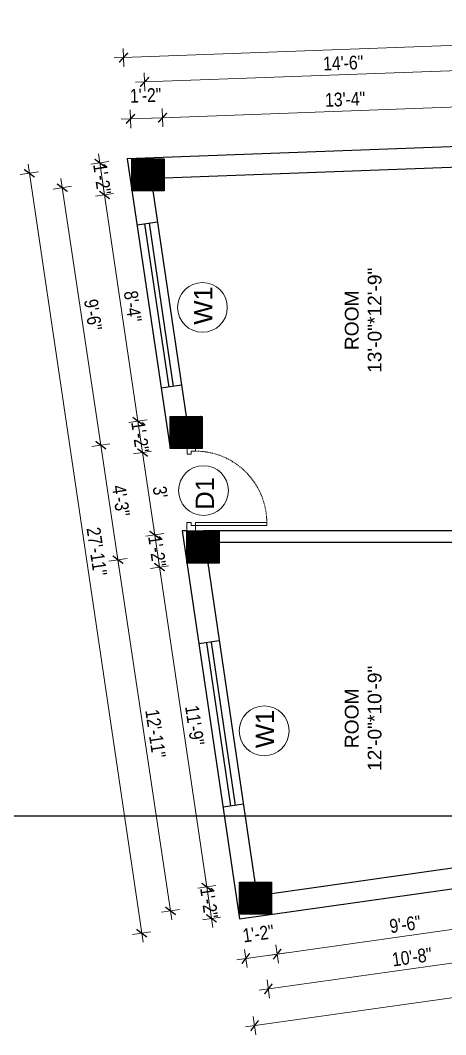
# Model space of a CAD drawing. Header units: inches. Extents: x -5142662 to -4941318, y -3361958 to -3160563.
# Drawn here: x -5004659.1 to -5004473.5, y -3262588.6 to -3262145.8 of the extents above; entities that cross this region are included whole.
import ezdxf

# ---------------------------------------------------------------- set-up
doc = ezdxf.new("R2010")
doc.units = ezdxf.units.IN
doc.header["$LTSCALE"] = 2
doc.header["$MEASUREMENT"] = 0
doc.header["$PDMODE"] = 34
doc.linetypes.add('HIDDEN', pattern=[0.375, 0.25, -0.125])
doc.layers.get('0').update_dxf_attribs({"linetype": 'CONTINUOUS'})
doc.layers.get('DEFPOINTS').update_dxf_attribs({"color": 141, "linetype": 'CONTINUOUS'})
doc.layers.add('A-Hatch', color=7, linetype='CONTINUOUS')
for name, color, linetype, lineweight in [('Annotate-Lite.w', 177, 'CONTINUOUS', 9), ('DIM 1-100', 4, 'CONTINUOUS', 13), ('Door-Window.w', 4, 'CONTINUOUS', 15), ('TEXT', 181, 'CONTINUOUS', 25)]:
    doc.layers.add(name, color=color, linetype=linetype, lineweight=lineweight)
doc.styles.add('arial.', font='arial.ttf')
doc.styles.add('gaurav', font='arial.ttf')
doc.styles.get("Standard").update_dxf_attribs({"font": 'ARIALN.TTF'})
doc.dimstyles.new('1 by 96', dxfattribs={"dimtxt": 6, "dimasz": 4, "dimexe": 4, "dimexo": 4, "dimgap": 2, "dimtad": 1, "dimdec": 0, "dimzin": 0, "dimdsep": 46, "dimlunit": 4, "dimtxsty": 'Standard', "dimblk": 'ARCHTICK', "dimcen": 0, "dimdle": 4, "dimadec": 0, "dimazin": 0, "dimtfac": 1, "dimtdec": 0, "dimtix": 1, "dimtofl": 0, "dimtmove": 1, "dimatfit": 3, "dimldrblk": 'ARCHTICK', "dimfxl": 4, "dimfxlon": 1, "dimtolj": 1, "dimtzin": 0, "dimlwd": -1, "dimlwe": -1, "dimarcsym": 0})

# ---------------------------------------------------------------- blocks, each defined once
blk = doc.blocks.new('3-0')
at = {"ltscale": 3}
for p, q in [((11063.05, 10097.68), (11065.97, 10099.9)), ((11065.25, 10097.81), (11066.71, 10098.92)), ((11065.97, 10099.9), (11066.71, 10098.92)), ((11063.05, 10097.68), (11064.53, 10095.73)), ((11065.99, 10096.84), (11064.53, 10095.73)), ((11065.99, 10096.84), (11065.25, 10097.81)), ((11085.5, 10074.13), (11110.32, 10092.96)), ((11086.24, 10073.15), (11111.05, 10091.97)), ((11111.05, 10091.97), (11110.32, 10092.96)), ((11084.04, 10073.02), (11082.57, 10071.91)), ((11084.04, 10073.02), (11084.78, 10072.04)), ((11084.78, 10072.04), (11086.24, 10073.15)), ((11086.24, 10073.15), (11085.5, 10074.13)), ((11087.72, 10071.2), (11086.24, 10073.15)), ((11082.57, 10071.91), (11084.79, 10068.98)), ((11084.79, 10068.98), (11087.72, 10071.2))]:
    blk.add_line(p, q, dxfattribs=at)
at = {"layer": 'Door-Window.w', "color": 9, "linetype": 'HIDDEN', "lineweight": 18}
blk.add_arc((11085.5, 10074.13), 31.16, 37.1906, 127.1465, dxfattribs=at)
blk = doc.blocks.new('_ArchTick')
at = {"color": 0, "linetype": 'ByBlock', "const_width": 0.15}
blk.add_lwpolyline([(-0.5, -0.5), (0.5, 0.5)], dxfattribs=at)
blk = doc.blocks.new('*D1339')
at = {"layer": 'DEFPOINTS', "color": 0, "ltscale": 0.5, "transparency": 16777216}
for p in [(-5004436.73, -3262518.16), (-5004549.47, -3262536.02), (-5004547.02, -3262553.41)]:
    blk.add_point(p, dxfattribs=at)
at = {"layer": 'DIM 1-100', "color": 0, "ltscale": 0.5, "transparency": 16777216}
for p, q in [((-5004434.56, -3262533.53), (-5004433.45, -3262541.45)), ((-5004430.05, -3262536.93), (-5004550.98, -3262553.97)), ((-5004547.58, -3262549.45), (-5004546.46, -3262557.37))]:
    blk.add_line(p, q, dxfattribs=at)
at = {"layer": 'DIM 1-100', "color": 0, "ltscale": 0.5, "transparency": 16777216, "xscale": 4, "yscale": 4, "zscale": 4}
for p, rotation in [((-5004434.01, -3262537.49), 8.018945568134042), ((-5004547.02, -3262553.41), 188.0189455681341)]:
    blk.add_blockref('_ArchTick', p, dxfattribs=dict(at, rotation=rotation))
at = {"layer": 'DIM 1-100', "color": 0, "ltscale": 0.5, "transparency": 16777216, "insert": (-5004491.22, -3262540.44), "char_height": 6, "attachment_point": 5, "rotation": 8.0189}
blk.add_mtext('\\A1;9\'-6"', dxfattribs=at)
blk = doc.blocks.new('*D1340')
at = {"layer": 'DEFPOINTS', "color": 0, "ltscale": 0.5, "transparency": 16777216}
for p in [(-5004563.47, -3262536.02), (-5004549.47, -3262536.02), (-5004560.75, -3262555.35)]:
    blk.add_point(p, dxfattribs=at)
at = {"layer": 'DIM 1-100', "color": 0, "ltscale": 0.5, "transparency": 16777216}
for p, q in [((-5004543.06, -3262552.86), (-5004564.71, -3262555.91)), ((-5004561.31, -3262551.39), (-5004560.19, -3262559.31)), ((-5004547.58, -3262549.45), (-5004546.46, -3262557.37))]:
    blk.add_line(p, q, dxfattribs=at)
at = {"layer": 'DIM 1-100', "color": 0, "ltscale": 0.5, "transparency": 16777216, "xscale": 4, "yscale": 4, "zscale": 4}
for p, rotation in [((-5004560.75, -3262555.35), 188.0189455681341), ((-5004547.02, -3262553.41), 8.018945568134042)]:
    blk.add_blockref('_ArchTick', p, dxfattribs=dict(at, rotation=rotation))
at = {"layer": 'DIM 1-100', "color": 0, "ltscale": 0.5, "transparency": 16777216, "insert": (-5004555.28, -3262544.45), "char_height": 6, "attachment_point": 5, "rotation": 8.0189}
blk.add_mtext('\\A1;1\'-2"', dxfattribs=at)
blk = doc.blocks.new('*D1345')
at = {"layer": 'DEFPOINTS', "color": 0, "ltscale": 0.5, "transparency": 16777216}
for p in [(-5004429.73, -3262511.16), (-5004556.47, -3262529.02), (-5004550.89, -3262568.64)]:
    blk.add_point(p, dxfattribs=at)
at = {"layer": 'DIM 1-100', "color": 0, "ltscale": 0.5, "transparency": 16777216}
for p, q in [((-5004424.71, -3262546.83), (-5004423.59, -3262554.75)), ((-5004420.19, -3262550.23), (-5004554.85, -3262569.2)), ((-5004551.45, -3262564.68), (-5004550.33, -3262572.6))]:
    blk.add_line(p, q, dxfattribs=at)
at = {"layer": 'DIM 1-100', "color": 0, "ltscale": 0.5, "transparency": 16777216, "xscale": 4, "yscale": 4, "zscale": 4}
for p, rotation in [((-5004424.15, -3262550.79), 8.018945568134042), ((-5004550.89, -3262568.64), 188.0189455681341)]:
    blk.add_blockref('_ArchTick', p, dxfattribs=dict(at, rotation=rotation))
at = {"layer": 'DIM 1-100', "color": 0, "ltscale": 0.5, "transparency": 16777216, "insert": (-5004488.23, -3262554.7), "char_height": 6, "attachment_point": 5, "rotation": 8.0189}
blk.add_mtext('\\A1;10\'-8"', dxfattribs=at)
blk = doc.blocks.new('*D1346')
at = {"layer": 'DEFPOINTS', "color": 0, "ltscale": 0.5, "transparency": 16777216}
for p in [(-5004279.23, -3262497.94), (-5004563.47, -3262537.99), (-5004272.65, -3262544.62)]:
    blk.add_point(p, dxfattribs=at)
at = {"layer": 'DIM 1-100', "color": 0, "ltscale": 0.5, "transparency": 16777216}
for p, q in [((-5004560.86, -3262585.22), (-5004268.69, -3262544.06)), ((-5004273.21, -3262540.66), (-5004272.1, -3262548.58)), ((-5004557.46, -3262580.7), (-5004556.34, -3262588.62))]:
    blk.add_line(p, q, dxfattribs=at)
at = {"layer": 'DIM 1-100', "color": 0, "ltscale": 0.5, "transparency": 16777216, "xscale": 4, "yscale": 4, "zscale": 4}
for p, rotation in [((-5004272.65, -3262544.62), 8.018945518877228), ((-5004556.9, -3262584.66), 188.0189455188773)]:
    blk.add_blockref('_ArchTick', p, dxfattribs=dict(at, rotation=rotation))
at = {"layer": 'DIM 1-100', "color": 0, "ltscale": 0.5, "transparency": 16777216, "insert": (-5004415.48, -3262559.62), "char_height": 6, "attachment_point": 5, "rotation": 8.0189}
blk.add_mtext('\\A1;23\'-11"', dxfattribs=at)
blk = doc.blocks.new('*D1353')
at = {"layer": 'DEFPOINTS', "color": 0, "ltscale": 0.5, "transparency": 16777216}
for p in [(-5004597.07, -3262188.31), (-5004436.73, -3262199.78), (-5004596.41, -3262206.27)]:
    blk.add_point(p, dxfattribs=at)
at = {"layer": 'DIM 1-100', "color": 0, "ltscale": 0.5, "transparency": 16777216}
for p, q in [((-5004437.22, -3262186.41), (-5004437.52, -3262178.41)), ((-5004433.37, -3262182.26), (-5004601.07, -3262188.45)), ((-5004596.93, -3262192.3), (-5004597.22, -3262184.31))]:
    blk.add_line(p, q, dxfattribs=at)
at = {"layer": 'DIM 1-100', "color": 0, "ltscale": 0.5, "transparency": 16777216, "xscale": 4, "yscale": 4, "zscale": 4}
for p, rotation in [((-5004437.37, -3262182.41), 2.114353603636792), ((-5004597.07, -3262188.31), 182.1143536036369)]:
    blk.add_blockref('_ArchTick', p, dxfattribs=dict(at, rotation=rotation))
at = {"layer": 'DIM 1-100', "color": 0, "ltscale": 0.5, "transparency": 16777216, "insert": (-5004517.41, -3262180.3), "char_height": 6, "attachment_point": 5, "rotation": 2.1144}
blk.add_mtext('\\A1;13\'-4"', dxfattribs=at)
blk = doc.blocks.new('*D1354')
at = {"layer": 'DEFPOINTS', "color": 0, "ltscale": 0.5, "transparency": 16777216}
for p in [(-5004611.06, -3262188.82), (-5004610.41, -3262206.27), (-5004596.41, -3262206.27)]:
    blk.add_point(p, dxfattribs=at)
at = {"layer": 'DIM 1-100', "color": 0, "ltscale": 0.5, "transparency": 16777216}
for p, q in [((-5004610.91, -3262192.82), (-5004611.2, -3262184.83)), ((-5004596.93, -3262192.3), (-5004597.22, -3262184.31)), ((-5004593.08, -3262188.16), (-5004615.05, -3262188.97))]:
    blk.add_line(p, q, dxfattribs=at)
at = {"layer": 'DIM 1-100', "color": 0, "ltscale": 0.5, "transparency": 16777216, "xscale": 4, "yscale": 4, "zscale": 4}
for p, rotation in [((-5004597.07, -3262188.31), 2.114353603636792), ((-5004611.06, -3262188.82), 182.1143536036369)]:
    blk.add_blockref('_ArchTick', p, dxfattribs=dict(at, rotation=rotation))
at = {"layer": 'DIM 1-100', "color": 0, "ltscale": 0.5, "transparency": 16777216, "insert": (-5004604.44, -3262178.55), "char_height": 6, "attachment_point": 5, "rotation": 2.1144}
blk.add_mtext('\\A1;1\'-2"', dxfattribs=at)
blk = doc.blocks.new('*D1356')
at = {"layer": 'DEFPOINTS', "color": 0, "ltscale": 0.5, "transparency": 16777216}
for p in [(-5004604.91, -3262172.72), (-5004429.73, -3262206.78), (-5004603.41, -3262213.27)]:
    blk.add_point(p, dxfattribs=at)
at = {"layer": 'DIM 1-100', "color": 0, "ltscale": 0.5, "transparency": 16777216}
for p, q in [((-5004431.08, -3262170.31), (-5004431.37, -3262162.31)), ((-5004427.23, -3262166.16), (-5004608.91, -3262172.87)), ((-5004604.76, -3262176.72), (-5004605.06, -3262168.73))]:
    blk.add_line(p, q, dxfattribs=at)
at = {"layer": 'DIM 1-100', "color": 0, "ltscale": 0.5, "transparency": 16777216, "xscale": 4, "yscale": 4, "zscale": 4}
for p, rotation in [((-5004431.22, -3262166.31), 2.114353603636792), ((-5004604.91, -3262172.72), 182.1143536036369)]:
    blk.add_blockref('_ArchTick', p, dxfattribs=dict(at, rotation=rotation))
at = {"layer": 'DIM 1-100', "color": 0, "ltscale": 0.5, "transparency": 16777216, "insert": (-5004518.25, -3262164.46), "char_height": 6, "attachment_point": 5, "rotation": 2.1144}
blk.add_mtext('\\A1;14\'-6"', dxfattribs=at)
blk = doc.blocks.new('*D1357')
at = {"layer": 'DEFPOINTS', "color": 0, "ltscale": 0.5, "transparency": 16777216}
for p in [(-5004614.11, -3262162.09), (-5004279.23, -3262193.96), (-5004612.48, -3262206.27)]:
    blk.add_point(p, dxfattribs=at)
at = {"layer": 'DIM 1-100', "color": 0, "ltscale": 0.5, "transparency": 16777216}
for p, q in [((-5004280.71, -3262153.79), (-5004281.01, -3262145.79)), ((-5004276.86, -3262149.64), (-5004618.11, -3262162.24)), ((-5004613.96, -3262166.09), (-5004614.26, -3262158.1))]:
    blk.add_line(p, q, dxfattribs=at)
at = {"layer": 'DIM 1-100', "color": 0, "ltscale": 0.5, "transparency": 16777216, "xscale": 4, "yscale": 4, "zscale": 4}
for p, rotation in [((-5004280.86, -3262149.79), 2.114353619887632), ((-5004614.11, -3262162.09), 182.1143536198877)]:
    blk.add_blockref('_ArchTick', p, dxfattribs=dict(at, rotation=rotation))
at = {"layer": 'DIM 1-100', "color": 0, "ltscale": 0.5, "transparency": 16777216, "insert": (-5004447.67, -3262150.88), "char_height": 6, "attachment_point": 5, "rotation": 2.1144}
blk.add_mtext('\\A1;27\'-9"', dxfattribs=at)
blk = doc.blocks.new('*D1358')
at = {"layer": 'DEFPOINTS', "color": 0, "ltscale": 0.5, "transparency": 16777216}
for p in [(-5004598.39, -3262384.48), (-5004586.41, -3262382.71), (-5004563.47, -3262522.02)]:
    blk.add_point(p, dxfattribs=at)
at = {"layer": 'DIM 1-100', "color": 0, "ltscale": 0.5, "transparency": 16777216}
for p, q in [((-5004577.17, -3262528.08), (-5004598.97, -3262380.52)), ((-5004594.43, -3262383.89), (-5004602.34, -3262385.06)), ((-5004573.8, -3262523.54), (-5004581.71, -3262524.71))]:
    blk.add_line(p, q, dxfattribs=at)
at = {"layer": 'DIM 1-100', "color": 0, "ltscale": 0.5, "transparency": 16777216, "xscale": 4, "yscale": 4, "zscale": 4}
for p, rotation in [((-5004598.39, -3262384.48), 98.40388067969525), ((-5004577.76, -3262524.13), 278.4038806796952)]:
    blk.add_blockref('_ArchTick', p, dxfattribs=dict(at, rotation=rotation))
at = {"layer": 'DIM 1-100', "color": 0, "ltscale": 0.5, "transparency": 16777216, "insert": (-5004583.06, -3262453.56), "char_height": 6, "attachment_point": 5, "rotation": 278.4039}
blk.add_mtext('\\A1;11\'-9"', dxfattribs=at)
blk = doc.blocks.new('*D1359')
at = {"layer": 'DEFPOINTS', "color": 0, "ltscale": 0.5, "transparency": 16777216}
for p in [(-5004600.45, -3262370.48), (-5004588.48, -3262368.71), (-5004586.41, -3262382.71)]:
    blk.add_point(p, dxfattribs=at)
at = {"layer": 'DIM 1-100', "color": 0, "ltscale": 0.5, "transparency": 16777216}
for p, q in [((-5004597.8, -3262388.43), (-5004601.04, -3262366.52)), ((-5004596.5, -3262369.89), (-5004604.41, -3262371.06)), ((-5004594.43, -3262383.89), (-5004602.34, -3262385.06))]:
    blk.add_line(p, q, dxfattribs=at)
at = {"layer": 'DIM 1-100', "color": 0, "ltscale": 0.5, "transparency": 16777216, "xscale": 4, "yscale": 4, "zscale": 4}
for p, rotation in [((-5004600.45, -3262370.48), 98.40388067969525), ((-5004598.39, -3262384.48), 278.4038806796952)]:
    blk.add_blockref('_ArchTick', p, dxfattribs=dict(at, rotation=rotation))
at = {"layer": 'DIM 1-100', "color": 0, "ltscale": 0.5, "transparency": 16777216, "insert": (-5004599.42, -3262377.48), "char_height": 6, "attachment_point": 5, "rotation": 278.4039}
blk.add_mtext('\\A1;1\'-2"', dxfattribs=at)
blk = doc.blocks.new('*D1360')
at = {"layer": 'DEFPOINTS', "color": 0, "ltscale": 0.5, "transparency": 16777216}
for p in [(-5004605.77, -3262334.48), (-5004593.8, -3262332.71), (-5004588.48, -3262368.71)]:
    blk.add_point(p, dxfattribs=at)
at = {"layer": 'DIM 1-100', "color": 0, "ltscale": 0.5, "transparency": 16777216}
for p, q in [((-5004599.87, -3262374.43), (-5004606.36, -3262330.52)), ((-5004601.82, -3262333.89), (-5004609.73, -3262335.06)), ((-5004596.5, -3262369.89), (-5004604.41, -3262371.06))]:
    blk.add_line(p, q, dxfattribs=at)
at = {"layer": 'DIM 1-100', "color": 0, "ltscale": 0.5, "transparency": 16777216, "xscale": 4, "yscale": 4, "zscale": 4}
for p, rotation in [((-5004605.77, -3262334.48), 98.40388067969525), ((-5004600.45, -3262370.48), 278.4038806796952)]:
    blk.add_blockref('_ArchTick', p, dxfattribs=dict(at, rotation=rotation))
at = {"layer": 'DIM 1-100', "color": 0, "ltscale": 0.5, "transparency": 16777216, "insert": (-5004598.1, -3262351.74), "char_height": 6, "attachment_point": 5, "rotation": 278.4039}
blk.add_mtext("\\A1;3'", dxfattribs=at)
blk = doc.blocks.new('*D1361')
at = {"layer": 'DEFPOINTS', "color": 0, "ltscale": 0.5, "transparency": 16777216}
for p in [(-5004593.8, -3262318.71), (-5004607.8, -3262320.78), (-5004593.8, -3262332.71)]:
    blk.add_point(p, dxfattribs=at)
at = {"layer": 'DIM 1-100', "color": 0, "ltscale": 0.5, "transparency": 16777216}
for p, q in [((-5004605.19, -3262338.43), (-5004608.38, -3262316.82)), ((-5004603.84, -3262320.19), (-5004611.75, -3262321.36)), ((-5004601.82, -3262333.89), (-5004609.73, -3262335.06))]:
    blk.add_line(p, q, dxfattribs=at)
at = {"layer": 'DIM 1-100', "color": 0, "ltscale": 0.5, "transparency": 16777216, "xscale": 4, "yscale": 4, "zscale": 4}
for p, rotation in [((-5004607.8, -3262320.78), 98.40388067969525), ((-5004605.77, -3262334.48), 278.4038806796952)]:
    blk.add_blockref('_ArchTick', p, dxfattribs=dict(at, rotation=rotation))
at = {"layer": 'DIM 1-100', "color": 0, "ltscale": 0.5, "transparency": 16777216, "insert": (-5004606.79, -3262327.63), "char_height": 6, "attachment_point": 5, "rotation": 278.4039}
blk.add_mtext('\\A1;1\'-2"', dxfattribs=at)
blk = doc.blocks.new('*D1362')
at = {"layer": 'DEFPOINTS', "color": 0, "ltscale": 0.5, "transparency": 16777216}
for p in [(-5004610.41, -3262220.27), (-5004622.38, -3262222.04), (-5004593.8, -3262318.71)]:
    blk.add_point(p, dxfattribs=at)
at = {"layer": 'DIM 1-100', "color": 0, "ltscale": 0.5, "transparency": 16777216}
for p, q in [((-5004618.43, -3262221.45), (-5004626.34, -3262222.62)), ((-5004607.21, -3262324.73), (-5004622.97, -3262218.08)), ((-5004603.84, -3262320.19), (-5004611.75, -3262321.36))]:
    blk.add_line(p, q, dxfattribs=at)
at = {"layer": 'DIM 1-100', "color": 0, "ltscale": 0.5, "transparency": 16777216, "xscale": 4, "yscale": 4, "zscale": 4}
for p, rotation in [((-5004622.38, -3262222.04), 98.40388067969525), ((-5004607.8, -3262320.78), 278.4038806796952)]:
    blk.add_blockref('_ArchTick', p, dxfattribs=dict(at, rotation=rotation))
at = {"layer": 'DIM 1-100', "color": 0, "ltscale": 0.5, "transparency": 16777216, "insert": (-5004610.08, -3262270.67), "char_height": 6, "attachment_point": 5, "rotation": 278.4039}
blk.add_mtext('\\A1;8\'-4"', dxfattribs=at)
blk = doc.blocks.new('*D1363')
at = {"layer": 'DEFPOINTS', "color": 0, "ltscale": 0.5, "transparency": 16777216}
for p in [(-5004624.45, -3262208.04), (-5004612.48, -3262206.27), (-5004610.41, -3262220.27)]:
    blk.add_point(p, dxfattribs=at)
at = {"layer": 'DIM 1-100', "color": 0, "ltscale": 0.5, "transparency": 16777216}
for p, q in [((-5004620.5, -3262207.45), (-5004628.41, -3262208.62)), ((-5004621.8, -3262225.99), (-5004625.04, -3262204.08)), ((-5004618.43, -3262221.45), (-5004626.34, -3262222.62))]:
    blk.add_line(p, q, dxfattribs=at)
at = {"layer": 'DIM 1-100', "color": 0, "ltscale": 0.5, "transparency": 16777216, "xscale": 4, "yscale": 4, "zscale": 4}
for p, rotation in [((-5004624.45, -3262208.04), 98.40388067969525), ((-5004622.38, -3262222.04), 278.4038806796952)]:
    blk.add_blockref('_ArchTick', p, dxfattribs=dict(at, rotation=rotation))
at = {"layer": 'DIM 1-100', "color": 0, "ltscale": 0.5, "transparency": 16777216, "insert": (-5004623.42, -3262215.04), "char_height": 6, "attachment_point": 5, "rotation": 278.4039}
blk.add_mtext('\\A1;1\'-2"', dxfattribs=at)
blk = doc.blocks.new('*D1364')
at = {"layer": 'DEFPOINTS', "color": 0, "ltscale": 0.5, "transparency": 16777216}
for p in [(-5004563.47, -3262522.02), (-5004575.73, -3262537.83), (-5004563.47, -3262536.02)]:
    blk.add_point(p, dxfattribs=at)
at = {"layer": 'DIM 1-100', "color": 0, "ltscale": 0.5, "transparency": 16777216}
for p, q in [((-5004578.34, -3262520.17), (-5004575.15, -3262541.78)), ((-5004573.8, -3262523.54), (-5004581.71, -3262524.71)), ((-5004571.77, -3262537.24), (-5004579.69, -3262538.41))]:
    blk.add_line(p, q, dxfattribs=at)
at = {"layer": 'DIM 1-100', "color": 0, "ltscale": 0.5, "transparency": 16777216, "xscale": 4, "yscale": 4, "zscale": 4}
for p, rotation in [((-5004577.76, -3262524.13), 98.40388067969525), ((-5004575.73, -3262537.83), 278.4038806796952)]:
    blk.add_blockref('_ArchTick', p, dxfattribs=dict(at, rotation=rotation))
at = {"layer": 'DIM 1-100', "color": 0, "ltscale": 0.5, "transparency": 16777216, "insert": (-5004576.74, -3262530.98), "char_height": 6, "attachment_point": 5, "rotation": 278.4039}
blk.add_mtext('\\A1;1\'-2"', dxfattribs=at)
blk = doc.blocks.new('*D1365')
at = {"layer": 'DEFPOINTS', "color": 0, "ltscale": 0.5, "transparency": 16777216}
for p in [(-5004579.41, -3262375.71), (-5004556.47, -3262529.02), (-5004593.58, -3262534.57)]:
    blk.add_point(p, dxfattribs=at)
at = {"layer": 'DIM 1-100', "color": 0, "ltscale": 0.5, "transparency": 16777216}
for p, q in [((-5004612.56, -3262380.67), (-5004620.47, -3262381.85)), ((-5004617.11, -3262377.31), (-5004592.99, -3262538.52)), ((-5004589.62, -3262533.98), (-5004597.53, -3262535.16))]:
    blk.add_line(p, q, dxfattribs=at)
at = {"layer": 'DIM 1-100', "color": 0, "ltscale": 0.5, "transparency": 16777216, "xscale": 4, "yscale": 4, "zscale": 4}
for p, rotation in [((-5004616.52, -3262381.26), 98.51042308616208), ((-5004593.58, -3262534.57), 278.5104230861621)]:
    blk.add_blockref('_ArchTick', p, dxfattribs=dict(at, rotation=rotation))
at = {"layer": 'DIM 1-100', "color": 0, "ltscale": 0.5, "transparency": 16777216, "insert": (-5004600.09, -3262457.17), "char_height": 6, "attachment_point": 5, "rotation": 278.5104}
blk.add_mtext('\\A1;12\'-11"', dxfattribs=at)
blk = doc.blocks.new('*D1366')
at = {"layer": 'DEFPOINTS', "color": 0, "ltscale": 0.5, "transparency": 16777216}
for p in [(-5004586.8, -3262325.71), (-5004624, -3262331.28), (-5004579.41, -3262375.71)]:
    blk.add_point(p, dxfattribs=at)
at = {"layer": 'DIM 1-100', "color": 0, "ltscale": 0.5, "transparency": 16777216}
for p, q in [((-5004615.93, -3262385.22), (-5004624.59, -3262327.32)), ((-5004620.04, -3262330.68), (-5004627.95, -3262331.87)), ((-5004612.56, -3262380.67), (-5004620.47, -3262381.85))]:
    blk.add_line(p, q, dxfattribs=at)
at = {"layer": 'DIM 1-100', "color": 0, "ltscale": 0.5, "transparency": 16777216, "xscale": 4, "yscale": 4, "zscale": 4}
for p, rotation in [((-5004624, -3262331.28), 98.51042310384872), ((-5004616.52, -3262381.26), 278.5104231038487)]:
    blk.add_blockref('_ArchTick', p, dxfattribs=dict(at, rotation=rotation))
at = {"layer": 'DIM 1-100', "color": 0, "ltscale": 0.5, "transparency": 16777216, "insert": (-5004615.25, -3262355.52), "char_height": 6, "attachment_point": 5, "rotation": 278.5104}
blk.add_mtext('\\A1;4\'-3"', dxfattribs=at)
blk = doc.blocks.new('*D1367')
at = {"layer": 'DEFPOINTS', "color": 0, "ltscale": 0.5, "transparency": 16777216}
for p in [(-5004603.41, -3262213.27), (-5004640.82, -3262218.87), (-5004586.8, -3262325.71)]:
    blk.add_point(p, dxfattribs=at)
at = {"layer": 'DIM 1-100', "color": 0, "ltscale": 0.5, "transparency": 16777216}
for p, q in [((-5004623.41, -3262335.23), (-5004641.41, -3262214.91)), ((-5004636.86, -3262218.27), (-5004644.78, -3262219.46)), ((-5004620.04, -3262330.68), (-5004627.95, -3262331.87))]:
    blk.add_line(p, q, dxfattribs=at)
at = {"layer": 'DIM 1-100', "color": 0, "ltscale": 0.5, "transparency": 16777216, "xscale": 4, "yscale": 4, "zscale": 4}
for p, rotation in [((-5004640.82, -3262218.87), 98.51042310384872), ((-5004624, -3262331.28), 278.5104231038487)]:
    blk.add_blockref('_ArchTick', p, dxfattribs=dict(at, rotation=rotation))
at = {"layer": 'DIM 1-100', "color": 0, "ltscale": 0.5, "transparency": 16777216, "insert": (-5004627.4, -3262274.32), "char_height": 6, "attachment_point": 5, "rotation": 278.5104}
blk.add_mtext('\\A1;9\'-6"', dxfattribs=at)
blk = doc.blocks.new('*D1368')
at = {"layer": 'DEFPOINTS', "color": 0, "ltscale": 0.5, "transparency": 16777216}
for p in [(-5004612.48, -3262206.27), (-5004563.47, -3262537.99), (-5004606.17, -3262544.3)]:
    blk.add_point(p, dxfattribs=at)
at = {"layer": 'DIM 1-100', "color": 0, "ltscale": 0.5, "transparency": 16777216}
for p, q in [((-5004651.22, -3262211.99), (-5004659.13, -3262213.16)), ((-5004655.76, -3262208.62), (-5004605.59, -3262548.25)), ((-5004602.21, -3262543.71), (-5004610.13, -3262544.88))]:
    blk.add_line(p, q, dxfattribs=at)
at = {"layer": 'DIM 1-100', "color": 0, "ltscale": 0.5, "transparency": 16777216, "xscale": 4, "yscale": 4, "zscale": 4}
for p, rotation in [((-5004655.18, -3262212.58), 98.40388065584061), ((-5004606.17, -3262544.3), 278.4038806558406)]:
    blk.add_blockref('_ArchTick', p, dxfattribs=dict(at, rotation=rotation))
at = {"layer": 'DIM 1-100', "color": 0, "ltscale": 0.5, "transparency": 16777216, "insert": (-5004625.72, -3262377.7), "char_height": 6, "attachment_point": 5, "rotation": 278.4039}
blk.add_mtext('\\A1;27\'-11"', dxfattribs=at)

msp = doc.modelspace()

# ---------------------------------------------------------------- hatches: boundary and pattern name
at = {"layer": 'A-Hatch', "ltscale": 0.5}
h = msp.add_hatch(dxfattribs=at)
h.set_pattern_fill('ANSI31', color=256, angle=90)
h.set_pattern_definition([(135, (-8263015.88244, 1829212.44541), (-0.0883883476483, -0.0883883476483), [])])
h.paths.add_polyline_path([(-5004610.41, -3262206.27), (-5004610.41, -3262220.27), (-5004596.41, -3262220.27), (-5004596.41, -3262206.27)])
h = msp.add_hatch(dxfattribs=at)
h.set_pattern_fill('ANSI31', color=256, angle=90)
h.set_pattern_definition([(135, (-8262999.27081, 1829100.00439), (-0.0883883476483, -0.0883883476483), [])])
h.paths.add_polyline_path([(-5004593.8, -3262318.71), (-5004593.8, -3262332.71), (-5004579.8, -3262332.71), (-5004579.8, -3262318.71)])
h = msp.add_hatch(dxfattribs=at)
h.set_pattern_fill('ANSI31', color=256, angle=90)
h.set_pattern_definition([(135, (-8262991.88399, 1829050.00439), (-0.0883883476483, -0.0883883476483), [])])
h.paths.add_polyline_path([(-5004586.41, -3262368.71), (-5004586.41, -3262382.71), (-5004572.41, -3262382.71), (-5004572.41, -3262368.71)])
h = msp.add_hatch(dxfattribs=at)
h.set_pattern_fill('ANSI31', color=256, angle=90)
h.set_pattern_definition([(135, (-8262968.94359, 1828896.69739), (-0.0883883476483, -0.0883883476483), [])])
h.paths.add_polyline_path([(-5004563.47, -3262522.02), (-5004563.47, -3262536.02), (-5004549.47, -3262536.02), (-5004549.47, -3262522.02)])

# ---------------------------------------------------------------- linework, layer by layer
at = {"ltscale": 0.5}
for p, q in [((-5004436.73, -3262208.79), (-5004596.41, -3262214.68)), ((-5004601.31, -3262220.27), (-5004586.77, -3262318.71)), ((-5004599.3, -3262233.87), (-5004608.21, -3262235.19)), ((-5004594.22, -3262305.91), (-5004604.74, -3262234.68)), ((-5004592.24, -3262305.61), (-5004602.77, -3262234.39)), ((-5004588.78, -3262305.1), (-5004597.68, -3262306.42)), ((-5004586.41, -3262368.71), (-5004588.48, -3262368.71)), ((-5004432.23, -3262368.71), (-5004579.19, -3262368.71)), ((-5004436.73, -3262373.71), (-5004572.41, -3262373.71)), ((-5004577.32, -3262382.71), (-5004556.73, -3262522.02)), ((-5004572.29, -3262416.75), (-5004581.19, -3262418.06)), ((-5004567.2, -3262488.78), (-5004577.73, -3262417.55)), ((-5004565.23, -3262488.49), (-5004575.75, -3262417.26)), ((-5004561.76, -3262487.98), (-5004570.67, -3262489.29)), ((-5004549.47, -3262526.93), (-5004436.73, -3262511.04))]:
    msp.add_line(p, q, dxfattribs=at)
msp.add_xline((-5002215.26, -3262493.07), (1, 0), dxfattribs=at)
for points in [[(-5004279.23, -3262332.71), (-5004279.23, -3262193.96), (-5004612.48, -3262206.27), (-5004593.8, -3262332.71)], [(-5004588.48, -3262368.71), (-5004563.47, -3262537.99), (-5004279.23, -3262497.94), (-5004279.23, -3262483.94)]]:
    msp.add_lwpolyline(points, dxfattribs=at)
for points in [[(-5004610.41, -3262220.27), (-5004610.41, -3262206.27), (-5004596.41, -3262206.27), (-5004596.41, -3262220.27)], [(-5004593.8, -3262332.71), (-5004593.8, -3262318.71), (-5004579.8, -3262318.71), (-5004579.8, -3262332.71)], [(-5004586.41, -3262382.71), (-5004586.41, -3262368.71), (-5004572.41, -3262368.71), (-5004572.41, -3262382.71)], [(-5004563.47, -3262536.02), (-5004563.47, -3262522.02), (-5004549.47, -3262522.02), (-5004549.47, -3262536.02)]]:
    msp.add_lwpolyline(points, close=True, dxfattribs=at)
at = {"layer": 'Annotate-Lite.w', "ltscale": 0.005}
for centre in [(-5004579.66, -3262271.12), (-5004579.22, -3262351.09), (-5004552.74, -3262455.97)]:
    msp.add_circle(centre, 10.86, dxfattribs=at)

# ---------------------------------------------------------------- block references
at = {"layer": 'Door-Window.w', "linetype": 'ByBlock', "xscale": 0.9997910039992908, "yscale": 0.9997910037636757, "zscale": 0.9997910039624013, "rotation": 322.8094047736231}
msp.add_blockref('3-0', (-5019500.15, -3263689.27), dxfattribs=at)

# ---------------------------------------------------------------- texts
at = {"layer": 'Annotate-Lite.w', "ltscale": 0.005, "char_height": 8, "rotation": 90, "style": 'gaurav'}
for s, insert, attachment_point in [('W1', (-5004583.31, -3262278.67), 1), ('D1', (-5004574.66, -3262345.17), 9), ('W1', (-5004556.39, -3262463.52), 1)]:
    msp.add_mtext_dynamic_manual_height_columns(s, width=8, gutter_width=100, heights=[0], dxfattribs=dict(at, insert=insert, attachment_point=attachment_point))
at = {"layer": 'TEXT', "lineweight": -2, "char_height": 6, "attachment_point": 5, "rotation": 90, "style": 'arial.'}
for s, insert in [('ROOM\\P13\'-0"*12\'-9"', (-5004509.49, -3262276.76)), ('ROOM\\P12\'-0"*10\'-9"', (-5004509.49, -3262450.52))]:
    msp.add_mtext_dynamic_manual_height_columns(s, width=45.7314, gutter_width=30, heights=[0], dxfattribs=dict(at, insert=insert))

# ---------------------------------------------------------------- dimensions: what is measured, and where the dimension line sits
at = {"layer": 'DIM 1-100', "ltscale": 0.5}
for p1, p2, distance, picture, middle in [((-5004279.23, -3262193.96), (-5004612.48, -3262206.27), -44.21, '*D1357', (-5004447.67, -3262150.88)), ((-5004612.48, -3262206.27), (-5004563.47, -3262537.99), -43.16, '*D1368', (-5004625.72, -3262377.7)), ((-5004579.41, -3262375.71), (-5004556.47, -3262529.02), -37.52, '*D1365', (-5004600.09, -3262457.17)), ((-5004563.47, -3262537.99), (-5004279.23, -3262497.94), -47.13, '*D1346', (-5004415.48, -3262559.62))]:
    dim = msp.add_aligned_dim(p1=p1, p2=p2, distance=distance, dimstyle='1 by 96', dxfattribs=at)
    dim.commit()
    dim.dimension.update_dxf_attribs({"geometry": picture, "text_midpoint": middle})
for base, p1, p2, angle, picture, middle in [((-5004604.91, -3262172.72), (-5004429.73, -3262206.78), (-5004603.41, -3262213.27), 2.1144, '*D1356', (-5004518.25, -3262164.46)), ((-5004597.07, -3262188.31), (-5004436.73, -3262199.78), (-5004596.41, -3262206.27), 2.1144, '*D1353', (-5004517.41, -3262180.3)), ((-5004640.82, -3262218.87), (-5004586.8, -3262325.71), (-5004603.41, -3262213.27), 98.5104, '*D1367', (-5004627.4, -3262274.32)), ((-5004622.38, -3262222.04), (-5004593.8, -3262318.71), (-5004610.41, -3262220.27), 278.4039, '*D1362', (-5004610.08, -3262270.67)), ((-5004624, -3262331.28), (-5004579.41, -3262375.71), (-5004586.8, -3262325.71), 98.5104, '*D1366', (-5004615.25, -3262355.52)), ((-5004605.77, -3262334.48), (-5004588.48, -3262368.71), (-5004593.8, -3262332.71), 278.4039, '*D1360', (-5004598.1, -3262351.74)), ((-5004598.39, -3262384.48), (-5004563.47, -3262522.02), (-5004586.41, -3262382.71), 278.4039, '*D1358', (-5004583.06, -3262453.56)), ((-5004550.89, -3262568.64), (-5004429.73, -3262511.16), (-5004556.47, -3262529.02), 8.0189, '*D1345', (-5004488.23, -3262554.7)), ((-5004547.02, -3262553.41), (-5004436.73, -3262518.16), (-5004549.47, -3262536.02), 8.0189, '*D1339', (-5004491.22, -3262540.44))]:
    dim = msp.add_linear_dim(base=base, p1=p1, p2=p2, angle=angle, dimstyle='1 by 96', dxfattribs=at)
    dim.commit()
    dim.dimension.update_dxf_attribs({"geometry": picture, "text_midpoint": middle})
for base, p1, p2, angle, picture, middle in [((-5004611.06, -3262188.82), (-5004596.41, -3262206.27), (-5004610.41, -3262206.27), 2.1144, '*D1354', (-5004604.25, -3262183.56)), ((-5004624.45, -3262208.04), (-5004610.41, -3262220.27), (-5004612.48, -3262206.27), 278.4039, '*D1363', (-5004628.38, -3262215.77)), ((-5004607.8, -3262320.78), (-5004593.8, -3262332.71), (-5004593.8, -3262318.71), 278.4039, '*D1361', (-5004611.74, -3262328.36)), ((-5004600.45, -3262370.48), (-5004586.41, -3262382.71), (-5004588.48, -3262368.71), 278.4039, '*D1359', (-5004604.38, -3262378.21)), ((-5004575.73, -3262537.83), (-5004563.47, -3262522.02), (-5004563.47, -3262536.02), 278.4039, '*D1364', (-5004581.7, -3262531.71)), ((-5004560.75, -3262555.35), (-5004549.47, -3262536.02), (-5004563.47, -3262536.02), 8.0189, '*D1340', (-5004554.58, -3262549.42))]:
    dim = msp.add_linear_dim(base=base, p1=p1, p2=p2, angle=angle, dimstyle='1 by 96', dxfattribs=at)
    dim.commit()
    dim.dimension.update_dxf_attribs({"geometry": picture, "text_midpoint": middle, "dimtype": 160})

doc.saveas('drawing.dxf')
